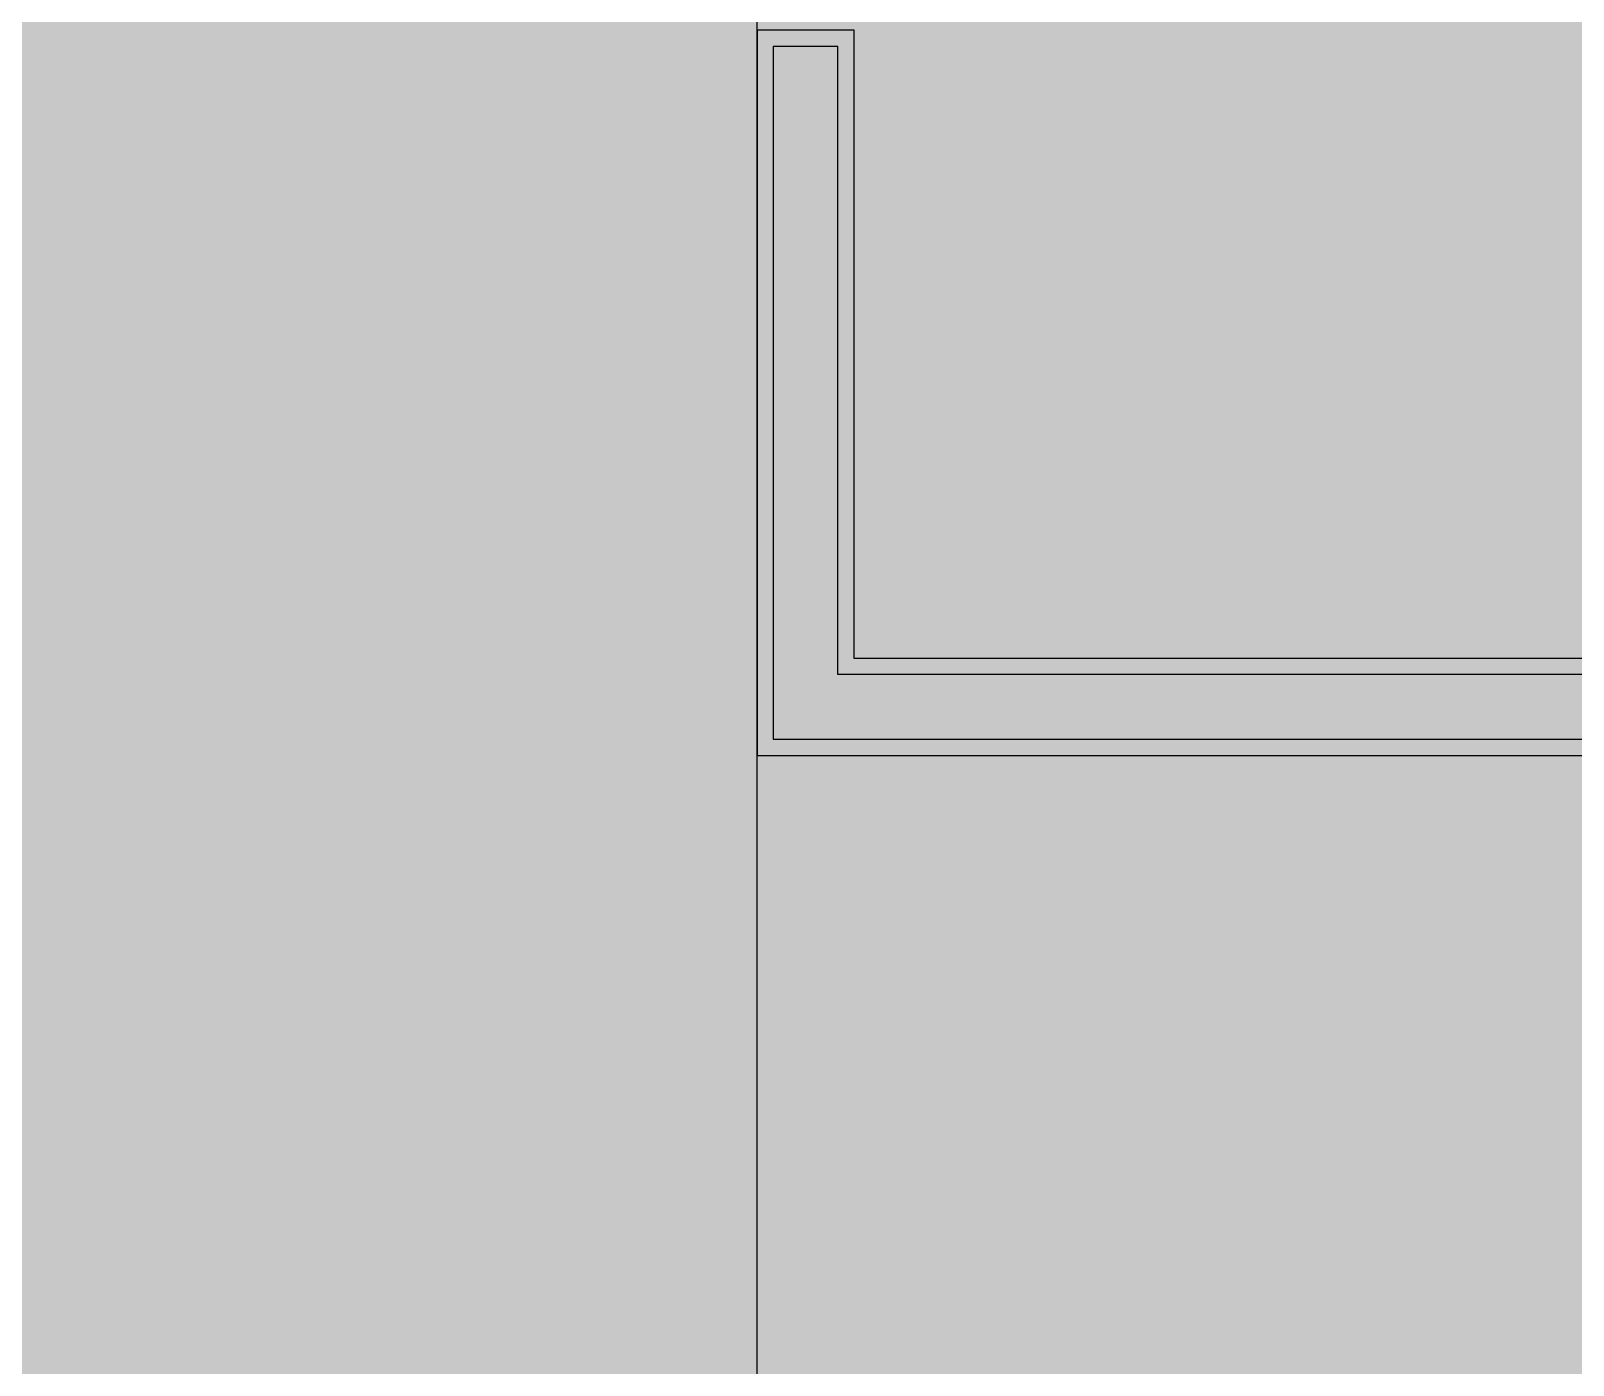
# Model space of a CAD drawing. Header units: millimetres. Extents: x 28 to 201, y 462 to 575.
# Drawn here: x 118.074 to 120.456, y 555.274 to 557.335 of the extents above; entities that cross this region are included whole.
import ezdxf

# ---------------------------------------------------------------- set-up
doc = ezdxf.new("R2010")
doc.units = ezdxf.units.MM
doc.layers.add('1- 3', color=3, linetype='Continuous')
doc.layers.add('8 hatch 2', color=104, linetype='Continuous')

# ---------------------------------------------------------------- blocks, each defined once
blk = doc.blocks.new('CTOBOM')
at = {"color": 0, "ltscale": 0.075}
blk.add_lwpolyline([(9.0819, -0.5133), (9.0819, -4.2155), (8.1119, -4.2155), (8.1119, -4.3655), (9.2319, -4.3655), (9.2319, -0.5133)], dxfattribs=at)
blk.add_lwpolyline([(9.2069, -0.5383), (9.1069, -0.5383), (9.1069, -4.2405), (8.1369, -4.2405), (8.1369, -4.3405), (9.2069, -4.3405)], close=True, dxfattribs=at)
blk = doc.blocks.new('zonas hatch')
at = {"layer": '8 hatch 2', "ltscale": 2, "transparency": 33554483}
h = blk.add_hatch(color=6, dxfattribs=at)
h.dxf.hatch_style = 1
h.paths.add_polyline_path([(79.8405, 79.605), (60.15, 79.605), (60.15, 62.2609), (84.4994, 62.2609)])

msp = doc.modelspace()

# ---------------------------------------------------------------- linework, layer by layer
at = {"layer": '1- 3'}
msp.add_line((119.1958, 565.4474), (119.1958, 548.1032), dxfattribs=at)

# ---------------------------------------------------------------- block references
at = {"color": 1}
msp.add_blockref('zonas hatch', (43.7209, 485.8423), dxfattribs=at)
at = {"layer": '1- 3', "rotation": 270}
msp.add_blockref('CTOBOM', (123.5614, 565.4474), dxfattribs=at)

doc.saveas('drawing.dxf')
